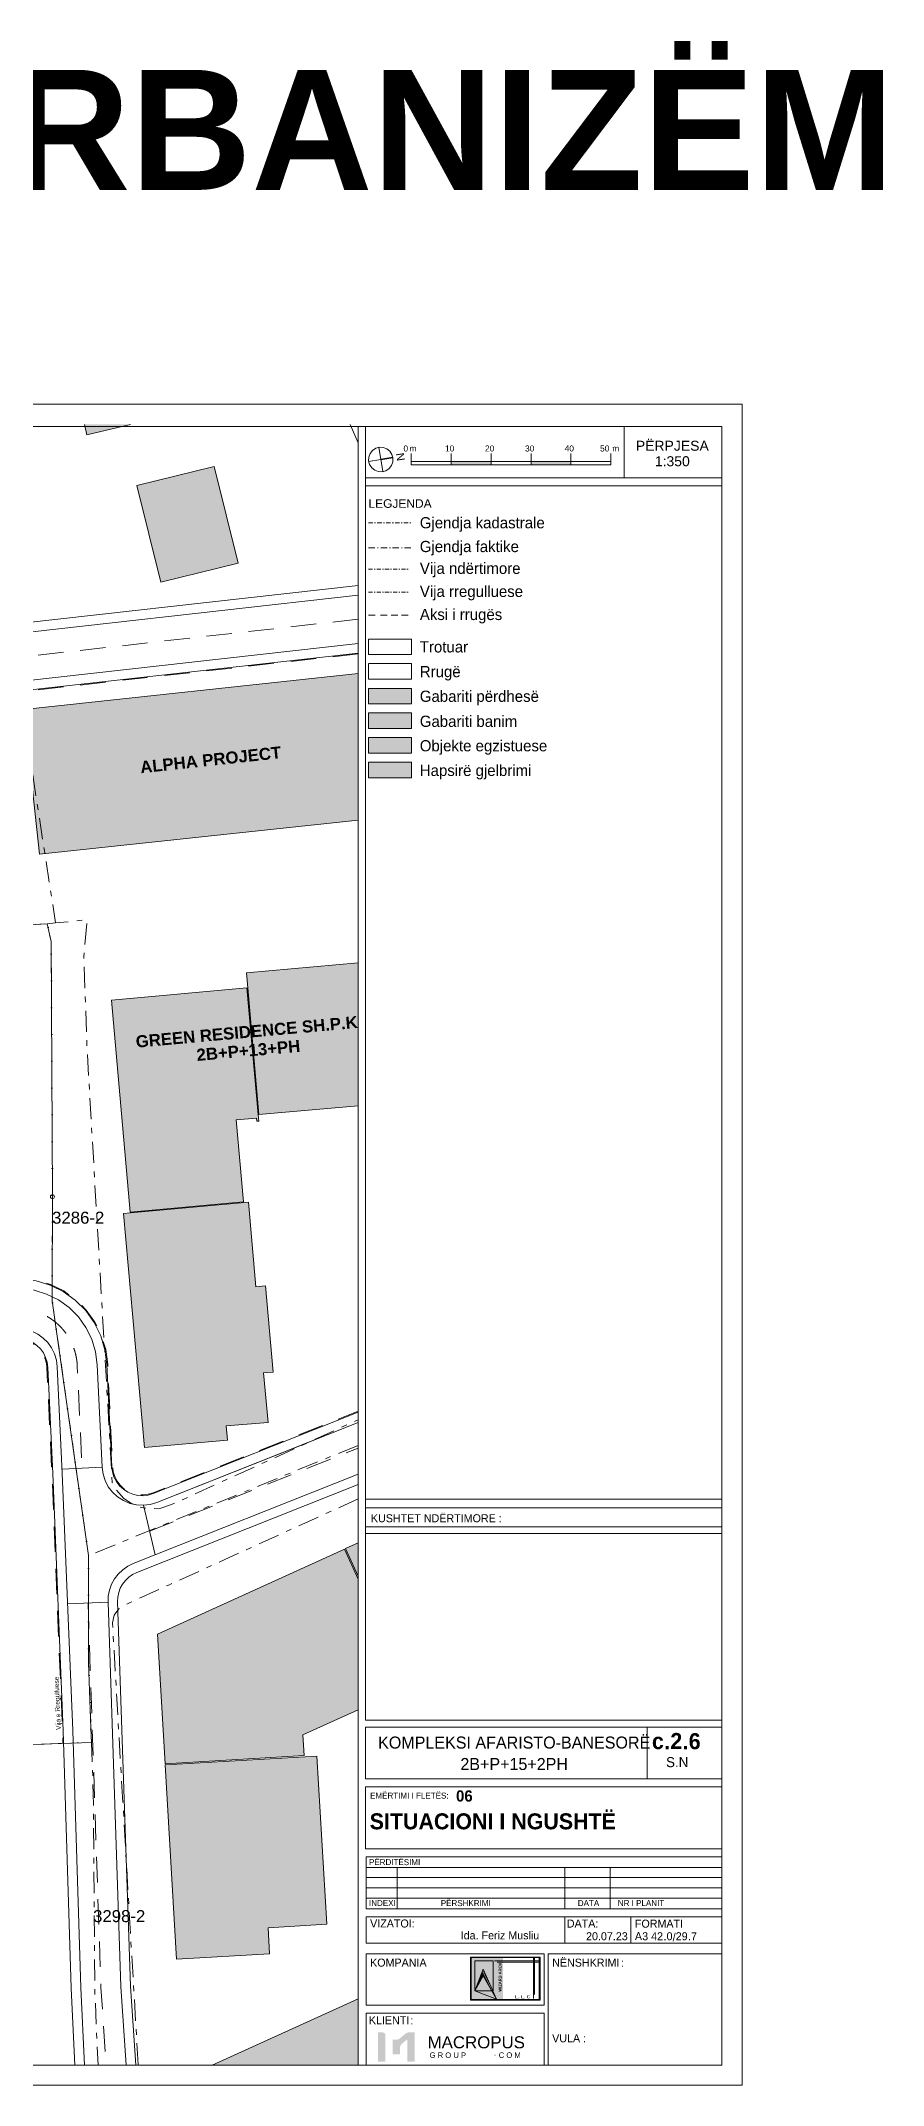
# Model space of a CAD drawing. Header units: millimetres. Extents: x 5128759 to 5835616, y -6847361 to -6545798.
# Drawn here: x 5730397 to 5835616, y -6847361 to -6591925 of the extents above; entities that cross this region are included whole.
import ezdxf

# ---------------------------------------------------------------- set-up
doc = ezdxf.new("R2010")
doc.units = ezdxf.units.MM
doc.header["$MEASUREMENT"] = 0
for name, pattern in [('ACAD_ISO03W100', [30000, 12000, -18000]), ('Dot & Dashed', [3351.388812, 1587.5, -881.944444, 0, -881.944368]), ('Double Dashed', [5468.055367, 2645.833254, -1058.333278, 705.555558, -1058.333278]), ('Long Dashed', [5291.666508, 3174.999952, -2116.666555])]:
    doc.linetypes.add(name, pattern=pattern)
for name, color, linetype, lineweight in [('2D Drafting - General_Pen_No__1', 7, 'Continuous', 0), ('A - Pllaka meskatit', 7, 'Continuous', 0), ('A - Situacioni_Pen_No__102', 254, 'Continuous', 0), ('Drawing & Figure', 7, 'Continuous', 0), ('Drawing & Figure_Pen_No__1', 7, 'Continuous', 0), ('Drawing & Figure_Pen_No__101', 253, 'Continuous', 0), ('Drawing & Figure_Pen_No__102', 254, 'Continuous', 0), ('Drawing & Figure_Pen_No__142', 8, 'Continuous', 0), ('Drawing & Figure_Pen_No__19', 255, 'Continuous', 0)]:
    doc.layers.add(name, color=color, linetype=linetype, lineweight=lineweight)
for name, color, linetype, lineweight, true_color in [('A - Pllaka meskatit_Pen_No__161', 7, 'Continuous', 0, 0x6a6a6a), ('A - Situacioni_Pen_No__103', 7, 'Continuous', 0, 0xffcc99), ('A - Situacioni_Pen_No__8', 7, 'Continuous', 0, 0xa80f02), ('A - Situacioni_Pen_No__82', 7, 'Continuous', 0, 0xaaaaaa), ('Drawing & Figure_Pen_No__104', 7, 'Continuous', 0, 0x96e196), ('Drawing & Figure_Pen_No__105', 7, 'Continuous', 0, 0xcae6ff), ('Drawing & Figure_Pen_No__112', 7, 'Continuous', 0, 0xd5aaaa), ('Drawing & Figure_Pen_No__143', 7, 'Continuous', 0, 0xe1662b), ('Drawing & Figure_Pen_No__161', 7, 'Continuous', 0, 0x6a6a6a), ('Drawing & Figure_Pen_No__164', 7, 'Continuous', 0, 0xf27e39), ('Drawing & Figure_Pen_No__44', 7, 'Continuous', 0, 0x029e21), ('Drawing & Figure_Pen_No__8', 7, 'Continuous', 0, 0xa80f02)]:
    doc.layers.add(name, color=color, linetype=linetype, lineweight=lineweight, true_color=true_color)
doc.styles.add('GENERATED_STYLE_1', font='arial.ttf')
doc.styles.add('GENERATED_STYLE_2', font='GOTHIC.TTF')
doc.styles.add('GENERATED_STYLE_3', font='GOTHICB.TTF')
doc.styles.add('GENERATED_STYLE_4', font='ARIALUNI.TTF')
doc.styles.add('GENERATED_STYLE_5', font='ARIALUNI.TTF')
doc.styles.add('GENERATED_STYLE_6', font='arialbd.ttf')

# ---------------------------------------------------------------- blocks, each defined once
blk = doc.blocks.new('Slab_12', base_point=(5712637, -6639839))
at = {"layer": 'A - Pllaka meskatit_Pen_No__161', "color": 251, "linetype": 'Continuous', "lineweight": 13, "true_color": 0x6a6a6a, "flags": 128}
blk.add_lwpolyline([(5712637, -6639839), (5712645, -6640089), (5713325, -6662019), (5713406, -6662848), (5713625, -6663652), (5713973, -6664408), (5714442, -6665096), (5715019, -6665697), (5715688, -6666194), (5716430, -6666572), (5717224, -6666823), (5718049, -6666938), (5718882, -6666914), (5770027, -6661177), (5770027, -6659970), (5718748, -6665722), (5718115, -6665739), (5717488, -6665652), (5716884, -6665462), (5716321, -6665174), (5715812, -6664797), (5715374, -6664340), (5715017, -6663817), (5714753, -6663242), (5714587, -6662631), (5714525, -6662001), (5713846, -6640089), (5713838, -6639839)], close=True, dxfattribs=at)
blk = doc.blocks.new('Slab_14', base_point=(5551132, -6750789))
at = {"layer": 'A - Pllaka meskatit_Pen_No__161', "color": 251, "linetype": 'Continuous', "lineweight": 13, "true_color": 0x6a6a6a, "flags": 128}
blk.add_lwpolyline([(5551132, -6750789), (5551135, -6751716), (5551296, -6752628), (5551611, -6753499), (5551870, -6753952), (5552071, -6754303), (5552663, -6755017), (5553368, -6755618), (5554165, -6756089), (5555032, -6756416), (5555942, -6756590), (5556868, -6756605), (5570022, -6755684), (5591732, -6754164), (5627000, -6752138), (5634236, -6751722), (5676768, -6749813), (5691755, -6749329), (5719321, -6748437), (5726277, -6747892), (5727916, -6747834), (5729542, -6748044), (5731112, -6748516), (5731800, -6748855), (5732584, -6749240), (5733918, -6750193), (5735077, -6751353), (5736032, -6752686), (5736757, -6754157), (5737231, -6755726), (5737442, -6757353), (5738044, -6770144), (5738159, -6771000), (5738419, -6771823), (5738818, -6772590), (5739342, -6773276), (5739976, -6773862), (5740702, -6774330), (5741497, -6774666), (5741820, -6774740), (5742339, -6774860), (5743201, -6774906), (5744058, -6774804), (5744885, -6774556), (5764187, -6766883), (5770027, -6764562), (5770027, -6763270), (5744442, -6773440), (5743814, -6773629), (5743162, -6773707), (5742507, -6773672), (5741867, -6773524), (5741263, -6773269), (5740711, -6772913), (5740229, -6772468), (5739831, -6771946), (5739528, -6771364), (5739330, -6770738), (5739243, -6770088), (5738640, -6757296), (5738404, -6755475), (5738339, -6755259), (5737873, -6753717), (5737062, -6752069), (5735992, -6750576), (5734693, -6749278), (5733200, -6748210), (5731805, -6747524), (5731551, -6747400), (5729793, -6746870), (5727971, -6746635), (5726136, -6746701), (5719282, -6747238), (5680746, -6748484), (5676716, -6748614), (5634171, -6750524), (5626877, -6750943), (5591654, -6752966), (5569938, -6754487), (5555578, -6755493), (5555231, -6755487), (5554890, -6755422), (5554565, -6755299), (5554267, -6755123), (5554002, -6754898), (5553781, -6754630), (5553608, -6754329), (5553490, -6754003), (5553430, -6753661), (5553429, -6753314), (5553639, -6750815), (5555843, -6726016), (5555943, -6725451), (5556138, -6724912), (5556422, -6724415), (5556788, -6723974), (5557224, -6723602), (5557718, -6723311), (5558254, -6723109), (5558817, -6723001), (5619659, -6716760, 0.2167451), (5616913, -6715835), (5559315, -6721744), (5558150, -6721966), (5557040, -6722385), (5556018, -6722988), (5555115, -6723758), (5554468, -6724538), (5554358, -6724671), (5553768, -6725701), (5553365, -6726817), (5553158, -6727985), (5551148, -6750600)], format="xyb", close=True, dxfattribs=at)
blk = doc.blocks.new('Slab_16', base_point=(5694870, -6759077))
at = {"layer": 'A - Pllaka meskatit_Pen_No__161', "color": 251, "linetype": 'Continuous', "lineweight": 13, "true_color": 0x6a6a6a, "flags": 128}
blk.add_lwpolyline([(5694870, -6759077), (5695273, -6794098), (5695536, -6816943), (5696003, -6844861), (5697203, -6844861), (5696736, -6816926), (5696071, -6759115), (5696123, -6758411), (5696283, -6757777), (5696550, -6757180), (5696915, -6756637), (5697368, -6756165), (5697895, -6755778), (5698481, -6755487), (5699108, -6755301), (5699809, -6755219), (5719578, -6754632), (5726933, -6754056), (5727629, -6754031), (5728246, -6754111), (5728842, -6754290), (5729401, -6754565), (5729907, -6754927), (5730347, -6755367), (5730710, -6755873), (5730984, -6756431), (5731164, -6757027), (5731251, -6757693), (5731874, -6770932), (5733200, -6803077), (5734200, -6835248), (5734656, -6844861), (5735857, -6844861), (5735399, -6835201), (5734399, -6803034), (5733073, -6770879), (5732447, -6757588), (5732342, -6756775), (5732105, -6755990), (5731743, -6755254), (5731265, -6754588), (5730685, -6754008), (5730018, -6753531), (5729283, -6753170), (5728497, -6752933), (5727684, -6752828), (5726865, -6752858), (5719514, -6753434), (5699721, -6754022), (5698866, -6754121), (5698040, -6754366), (5697268, -6754749), (5696574, -6755259), (5695977, -6755881), (5695496, -6756596), (5695145, -6757382), (5694935, -6758218)], close=True, dxfattribs=at)
blk = doc.blocks.new('Slab_17', base_point=(5738788, -6787033))
at = {"layer": 'A - Pllaka meskatit_Pen_No__161', "color": 251, "linetype": 'Continuous', "lineweight": 13, "true_color": 0x6a6a6a, "flags": 128}
blk.add_lwpolyline([(5738788, -6787033), (5740397, -6835054), (5741038, -6844861), (5742240, -6844861), (5741596, -6835012), (5739987, -6786984), (5740009, -6786400), (5740120, -6785825), (5740318, -6785274), (5740597, -6784761), (5740953, -6784296), (5741376, -6783891), (5741855, -6783556), (5742381, -6783299), (5770027, -6772310), (5770027, -6771018), (5741937, -6782184), (5741246, -6782523), (5740615, -6782963), (5740059, -6783496), (5739591, -6784107), (5739223, -6784783), (5738963, -6785508), (5738817, -6786264)], close=True, dxfattribs=at)
blk = doc.blocks.new('Slab_18', base_point=(5626845, -6716022))
at = {"layer": 'A - Pllaka meskatit_Pen_No__161', "color": 251, "linetype": 'Continuous', "lineweight": 13, "true_color": 0x6a6a6a, "flags": 128}
blk.add_lwpolyline([(5626845, -6716022), (5644715, -6714189), (5646202, -6713990), (5647638, -6713553), (5648984, -6712890), (5650206, -6712018), (5651270, -6710960), (5652150, -6709744), (5652822, -6708402), (5653268, -6706969), (5653477, -6705483), (5654703, -6684534), (5654783, -6683949), (5654953, -6683383), (5655208, -6682851), (5655544, -6682364), (5655950, -6681935), (5656418, -6681575), (5656936, -6681291), (5657492, -6681091), (5658072, -6680980), (5770027, -6668422), (5770027, -6667215), (5657939, -6679787), (5657175, -6679934), (5656444, -6680197), (5655762, -6680570), (5655146, -6681044), (5654611, -6681609), (5654170, -6682249), (5653834, -6682950), (5653610, -6683694), (5653505, -6684464), (5652279, -6705412), (5652096, -6706709), (5651706, -6707959), (5651119, -6709130), (5650350, -6710190), (5649419, -6711111), (5648352, -6711870), (5647176, -6712445), (5645922, -6712823), (5644623, -6712992), (5629347, -6714559, 0.2167451)], format="xyb", close=True, dxfattribs=at)

msp = doc.modelspace()

# ---------------------------------------------------------------- hatches: boundary and pattern name
at = {"layer": 'A - Situacioni_Pen_No__102', "linetype": 'Continuous', "lineweight": 0, "true_color": 0xf2f2f2}
for points in [[(5735843, -6639839), (5741594, -6639839), (5736152, -6641135)], [(5742396, -6647494), (5752062, -6645117), (5755031, -6657195), (5745366, -6659572)], [(5770027, -6670976), (5728263, -6675456), (5728571, -6678332), (5730204, -6693553), (5770027, -6689281)], [(5770027, -6670976), (5728263, -6675456), (5728571, -6678332), (5730204, -6693553), (5770027, -6689281)], [(5757645, -6726067), (5770027, -6724992), (5770027, -6707131), (5756066, -6708377), (5756233, -6710251)], [(5757645, -6726067), (5770027, -6724992), (5770027, -6707131), (5756066, -6708377), (5756233, -6710251)], [(5756133, -6710260), (5739201, -6711771), (5741565, -6738270), (5755711, -6737007), (5754794, -6726745), (5757334, -6726518), (5757370, -6726917), (5757619, -6726895), (5757546, -6726076)], [(5756133, -6710260), (5739201, -6711771), (5741565, -6738270), (5755711, -6737007), (5754794, -6726745), (5757334, -6726518), (5757370, -6726917), (5757619, -6726895), (5757546, -6726076)], [(5758456, -6747504), (5757261, -6747611), (5756318, -6737053), (5741574, -6738370), (5740709, -6738448), (5743341, -6767678), (5753700, -6766753), (5753557, -6764963), (5758773, -6764547), (5758222, -6758368), (5759417, -6758261)], [(5758456, -6747504), (5757261, -6747611), (5756318, -6737053), (5741574, -6738370), (5740709, -6738448), (5743341, -6767678), (5753700, -6766753), (5753557, -6764963), (5758773, -6764547), (5758222, -6758368), (5759417, -6758261)], [(5770027, -6784134), (5768322, -6780382), (5744972, -6790999), (5745914, -6807201), (5763285, -6806191), (5763135, -6803612), (5770027, -6800479)], [(5770027, -6784134), (5768322, -6780382), (5744972, -6790999), (5745914, -6807201), (5763285, -6806191), (5763135, -6803612), (5770027, -6800479)], [(5768458, -6780320), (5770027, -6783771), (5770027, -6779607)], [(5764891, -6806248), (5745923, -6807351), (5747336, -6831640), (5758966, -6830963), (5758776, -6827689), (5766113, -6827262)], [(5764891, -6806248), (5745923, -6807351), (5747336, -6831640), (5758966, -6830963), (5758776, -6827689), (5766113, -6827262)], [(5770027, -6836565), (5751780, -6844861), (5770027, -6844861)], [(5770027, -6836565), (5751780, -6844861), (5770027, -6844861)]]:
    msp.add_hatch(color=7, dxfattribs=at).paths.add_polyline_path(points)
at = {"layer": 'Drawing & Figure', "linetype": 'Continuous', "lineweight": 0, "true_color": 0xc92e1f}
for points in [[(5773436, -6841115, 0.4142136), (5773095, -6840774), (5772525, -6840774), (5772525, -6844416), (5773436, -6844416)], [(5777077, -6840774), (5776350, -6840774, 0.0719634), (5776166, -6840812, 0.0829937), (5775972, -6840920), (5775935, -6840950), (5775260, -6841507), (5775244, -6841522), (5775228, -6841535, -0.1706824), (5774801, -6841685), (5774382, -6841685, 0.4142136), (5774346, -6841721), (5774346, -6843470, 0.4142136), (5774382, -6843505), (5775221, -6843505, 0.4142136), (5775256, -6843470), (5775256, -6842719, -0.2107031), (5775480, -6842213), (5775505, -6842192), (5775868, -6841891), (5776103, -6841698, -0.004098), (5776104, -6841697, -0.0647244), (5776107, -6841694, -0.0196867), (5776110, -6841691), (5776111, -6841691, -0.1564304), (5776131, -6841685, -0.4142136), (5776166, -6841721), (5776166, -6844416), (5777077, -6844416)]]:
    msp.add_hatch(color=22, dxfattribs=at).paths.add_polyline_path(points)
at = {"layer": 'Drawing & Figure_Pen_No__1', "linetype": 'Continuous', "lineweight": 0, "true_color": 0xffffff}
for points in [[(5774381, -6644057), (5774377, -6643991), (5774363, -6643940), (5772843, -6644181), (5772870, -6644282)], [(5785460, -6833394), (5784618, -6835563), (5785638, -6833705)], [(5785536, -6833198), (5785460, -6833394), (5786703, -6835563), (5786756, -6835656)], [(5785536, -6833198), (5786756, -6835656), (5786794, -6835721), (5786908, -6835921), (5785545, -6833175), (5785541, -6833187)], [(5785548, -6833168), (5785545, -6833175), (5786908, -6835921), (5787060, -6836186), (5785554, -6833152)]]:
    msp.add_hatch(color=7, dxfattribs=at).paths.add_polyline_path(points)
at = {"layer": 'Drawing & Figure_Pen_No__1', "linetype": 'Continuous', "lineweight": 0, "true_color": 0x000000}
for points in [[(5781643, -6644499), (5781643, -6644898), (5786643, -6644898), (5786643, -6644499)], [(5796589, -6644898), (5796589, -6644499), (5791643, -6644499), (5791643, -6644898)], [(5784146, -6831428), (5784146, -6836679), (5787391, -6836679), (5787391, -6831428)], [(5787391, -6831428), (5787391, -6836679), (5788112, -6836679), (5788112, -6831428)]]:
    msp.add_hatch(color=18, dxfattribs=at).paths.add_polyline_path(points)
at = {"layer": 'Drawing & Figure_Pen_No__1', "linetype": 'Continuous', "lineweight": 0, "true_color": 0xbebebe}
for points in [[(5785554, -6833152), (5787060, -6836186), (5787199, -6836430), (5787212, -6836452), (5785563, -6833129)], [(5785563, -6833129), (5787212, -6836452), (5787299, -6836604), (5787231, -6836449), (5785572, -6833106), (5785566, -6833122)]]:
    msp.add_hatch(color=9, dxfattribs=at).paths.add_polyline_path(points)
at = {"layer": 'Drawing & Figure_Pen_No__1', "linetype": 'Continuous', "lineweight": 0, "true_color": 0x7f7f7f}
for points in [[(5785575, -6833097), (5785572, -6833106), (5787231, -6836449), (5787070, -6836085), (5785581, -6833083)], [(5785590, -6833060), (5785581, -6833083), (5787070, -6836085), (5786910, -6835721)]]:
    msp.add_hatch(color=8, dxfattribs=at).paths.add_polyline_path(points)
at = {"layer": 'Drawing & Figure_Pen_No__1', "linetype": 'Continuous', "lineweight": 0, "true_color": 0x3f3f3f}
for points in [[(5785590, -6833060), (5786910, -6835721), (5786861, -6835609), (5786750, -6835357), (5785599, -6833037), (5785597, -6833042)], [(5785600, -6833035), (5785599, -6833037), (5786750, -6835357), (5786589, -6834992), (5785608, -6833014)]]:
    msp.add_hatch(color=250, dxfattribs=at).paths.add_polyline_path(points)
at = {"layer": 'Drawing & Figure_Pen_No__102', "linetype": 'Continuous', "lineweight": 0, "true_color": 0xf2f2f2}
msp.add_hatch(color=7, dxfattribs=at).paths.add_polyline_path([(5776693, -6680936), (5776693, -6678977), (5771317, -6678977), (5771317, -6680936)])
at = {"layer": 'Drawing & Figure_Pen_No__104', "linetype": 'Continuous', "lineweight": 0, "true_color": 0x253825}
msp.add_hatch(color=99, dxfattribs=at).paths.add_polyline_path([(5776693, -6684017), (5776693, -6682059), (5771317, -6682059), (5771317, -6684017)])
at = {"layer": 'Drawing & Figure_Pen_No__105', "linetype": 'Continuous', "lineweight": 0, "true_color": 0x32393f}
msp.add_hatch(color=250, dxfattribs=at).paths.add_polyline_path([(5776693, -6674773), (5776693, -6672856), (5771317, -6672856), (5771317, -6674773)])
at = {"layer": 'Drawing & Figure_Pen_No__112', "linetype": 'Continuous', "lineweight": 0, "true_color": 0x352a2a}
msp.add_hatch(color=250, dxfattribs=at).paths.add_polyline_path([(5776693, -6677854), (5776693, -6675896), (5771317, -6675896), (5771317, -6677854)])

# ---------------------------------------------------------------- linework, layer by layer
at = {"layer": '2D Drafting - General_Pen_No__1', "color": 7, "linetype": 'Continuous', "lineweight": 13}
for p, q in [((5817988, -6637339), (5520988, -6637339)), ((5817988, -6847361), (5817988, -6637339)), ((5815488, -6640089), (5535187, -6640089)), ((5770027, -6640089), (5535187, -6640089)), ((5817988, -6847361), (5817988, -6698861)), ((5535187, -6844861), (5815488, -6844861)), ((5520988, -6847361), (5817988, -6847361))]:
    msp.add_line(p, q, dxfattribs=at)
at = {"layer": 'A - Situacioni_Pen_No__102', "color": 254, "linetype": 'Continuous', "lineweight": 13}
for p, q in [((5731844, -6736349), (5731844, -6736349)), ((5731844, -6736349), (5731844, -6736349)), ((5733569, -6761700), (5733569, -6761700)), ((5733569, -6761700), (5733569, -6761700)), ((5736344, -6781190), (5736344, -6781191)), ((5736344, -6781190), (5736344, -6781191))]:
    msp.add_line(p, q, dxfattribs=at)
at = {"layer": 'A - Situacioni_Pen_No__102', "color": 254, "linetype": 'Continuous'}
for points in [[(5712637, -6639839), (5713325, -6662019), (5713406, -6662848), (5713625, -6663652), (5713973, -6664408), (5714442, -6665096), (5715019, -6665697), (5715688, -6666194), (5716430, -6666572), (5717224, -6666823), (5718049, -6666938), (5718882, -6666914), (5770027, -6661177)], [(5712645, -6640089), (5713325, -6662019), (5713406, -6662848), (5713625, -6663652), (5713973, -6664408), (5714442, -6665096), (5715019, -6665697), (5715688, -6666194), (5716430, -6666572), (5717224, -6666823), (5718049, -6666938), (5718882, -6666914), (5770027, -6661177)], [(5713838, -6639839), (5714525, -6662001), (5714587, -6662631), (5714753, -6663242), (5715017, -6663817), (5715374, -6664340), (5715812, -6664797), (5716321, -6665174), (5716884, -6665462), (5717488, -6665652), (5718115, -6665739), (5718748, -6665722), (5770027, -6659970)], [(5713846, -6640089), (5714525, -6662001), (5714587, -6662631), (5714753, -6663242), (5715017, -6663817), (5715374, -6664340), (5715812, -6664797), (5716321, -6665174), (5716884, -6665462), (5717488, -6665652), (5718115, -6665739), (5718748, -6665722), (5770027, -6659970)], [(5770027, -6642146), (5769021, -6639839)], [(5770027, -6668422), (5658072, -6680980), (5657492, -6681091), (5656936, -6681291), (5656418, -6681575), (5655950, -6681935), (5655544, -6682364), (5655208, -6682851), (5654953, -6683383), (5654783, -6683949), (5654703, -6684534), (5653477, -6705483), (5653268, -6706969), (5652822, -6708402), (5652150, -6709744), (5651270, -6710960), (5650206, -6712018), (5648984, -6712890), (5647638, -6713553), (5646202, -6713990), (5644715, -6714189), (5626845, -6716022)], [(5770027, -6667215), (5657939, -6679787), (5657175, -6679934), (5656444, -6680197), (5655762, -6680570), (5655146, -6681044), (5654611, -6681609), (5654170, -6682249), (5653834, -6682950), (5653610, -6683694), (5653505, -6684464), (5652279, -6705412), (5652096, -6706709), (5651706, -6707959), (5651119, -6709130), (5650350, -6710190), (5649419, -6711111), (5648352, -6711870), (5647176, -6712445), (5645922, -6712823), (5644623, -6712992), (5629347, -6714559)], [(5729542, -6748044), (5731112, -6748516), (5732584, -6749240), (5733918, -6750193), (5735077, -6751353), (5736032, -6752686), (5736757, -6754157), (5737231, -6755726), (5737442, -6757353), (5738044, -6770144), (5738159, -6771000), (5738419, -6771823), (5738818, -6772590), (5739342, -6773276), (5739976, -6773862), (5740702, -6774330), (5741497, -6774666), (5742339, -6774860), (5743201, -6774906), (5744058, -6774804), (5744885, -6774556), (5770027, -6764562)], [(5729793, -6746870), (5731551, -6747400), (5733200, -6748210), (5734693, -6749278), (5735992, -6750576), (5737062, -6752069), (5737873, -6753717), (5738404, -6755475), (5738640, -6757296), (5739243, -6770088), (5739330, -6770738), (5739528, -6771364), (5739831, -6771946), (5740229, -6772468), (5740711, -6772913), (5741263, -6773269), (5741867, -6773524), (5742507, -6773672), (5743162, -6773707), (5743814, -6773629), (5744442, -6773440), (5770027, -6763270)], [(5730018, -6753531), (5730685, -6754008), (5731265, -6754588), (5731743, -6755254), (5732105, -6755990), (5732342, -6756775), (5732447, -6757588), (5733073, -6770879), (5734399, -6803034), (5735399, -6835201), (5735857, -6844861)], [(5730018, -6753531), (5730685, -6754008), (5731265, -6754588), (5731743, -6755254), (5732105, -6755990), (5732342, -6756775), (5732447, -6757588), (5733073, -6770879), (5734399, -6803034), (5735399, -6835201), (5735857, -6844861)], [(5730347, -6755367), (5730710, -6755873), (5730984, -6756431), (5731164, -6757027), (5731251, -6757693), (5731874, -6770932), (5733200, -6803077), (5734200, -6835248), (5734656, -6844861)], [(5730347, -6755367), (5730710, -6755873), (5730984, -6756431), (5731164, -6757027), (5731251, -6757693), (5731874, -6770932), (5733200, -6803077), (5734200, -6835248), (5734656, -6844861)], [(5741038, -6844861), (5740397, -6835054), (5738788, -6787033), (5738817, -6786264), (5738963, -6785508), (5739223, -6784783), (5739591, -6784107), (5740059, -6783496), (5740615, -6782963), (5741246, -6782523), (5741937, -6782184), (5770027, -6771018)], [(5741038, -6844861), (5740397, -6835054), (5738788, -6787033), (5738817, -6786264), (5738963, -6785508), (5739223, -6784783), (5739591, -6784107), (5740059, -6783496), (5740615, -6782963), (5741246, -6782523), (5741937, -6782184), (5770027, -6771018)], [(5742240, -6844861), (5741596, -6835012), (5739987, -6786984), (5740009, -6786400), (5740120, -6785825), (5740318, -6785274), (5740597, -6784761), (5740953, -6784296), (5741376, -6783891), (5741855, -6783556), (5742381, -6783299), (5770027, -6772310)], [(5742240, -6844861), (5741596, -6835012), (5739987, -6786984), (5740009, -6786400), (5740120, -6785825), (5740318, -6785274), (5740597, -6784761), (5740953, -6784296), (5741376, -6783891), (5741855, -6783556), (5742381, -6783299), (5770027, -6772310)]]:
    msp.add_lwpolyline(points, dxfattribs=at)
at = {"layer": 'A - Situacioni_Pen_No__102', "color": 254, "linetype": 'Continuous', "flags": 128}
for points in [[(5735843, -6639839), (5736152, -6641135), (5741594, -6639839)], [(5770027, -6670976), (5728263, -6675456), (5730204, -6693553), (5770027, -6689281)], [(5770027, -6670976), (5728263, -6675456), (5730204, -6693553), (5770027, -6689281)], [(5770027, -6707131), (5756066, -6708377), (5756233, -6710251), (5757645, -6726067), (5770027, -6724992)], [(5770027, -6707131), (5756066, -6708377), (5756233, -6710251), (5757645, -6726067), (5770027, -6724992)], [(5770027, -6800479), (5763135, -6803612), (5763285, -6806191), (5745914, -6807201), (5744972, -6790999), (5768322, -6780382), (5770027, -6784134)], [(5770027, -6800479), (5763135, -6803612), (5763285, -6806191), (5745914, -6807201), (5744972, -6790999), (5768322, -6780382), (5770027, -6784134)], [(5770027, -6779607), (5768458, -6780320), (5770027, -6783771)], [(5736356, -6794632), (5736355, -6794594)], [(5736356, -6794632), (5736355, -6794594)], [(5770027, -6836565), (5751780, -6844861)], [(5770027, -6836565), (5751780, -6844861)]]:
    msp.add_lwpolyline(points, dxfattribs=at)
for points in [[(5752062, -6645117), (5742396, -6647494), (5745366, -6659572), (5755031, -6657195)], [(5756133, -6710260), (5739201, -6711771), (5741565, -6738270), (5755711, -6737007), (5754794, -6726745), (5757334, -6726518), (5757370, -6726917), (5757619, -6726895), (5757546, -6726076)], [(5756133, -6710260), (5739201, -6711771), (5741565, -6738270), (5755711, -6737007), (5754794, -6726745), (5757334, -6726518), (5757370, -6726917), (5757619, -6726895), (5757546, -6726076)], [(5743341, -6767678), (5753700, -6766753), (5753557, -6764963), (5758773, -6764547), (5758222, -6758368), (5759417, -6758261), (5758456, -6747504), (5757261, -6747611), (5756318, -6737053), (5741574, -6738370), (5740709, -6738448)], [(5743341, -6767678), (5753700, -6766753), (5753557, -6764963), (5758773, -6764547), (5758222, -6758368), (5759417, -6758261), (5758456, -6747504), (5757261, -6747611), (5756318, -6737053), (5741574, -6738370), (5740709, -6738448)], [(5745923, -6807351), (5747336, -6831640), (5758966, -6830963), (5758776, -6827689), (5766113, -6827262), (5764891, -6806248)], [(5745923, -6807351), (5747336, -6831640), (5758966, -6830963), (5758776, -6827689), (5766113, -6827262), (5764891, -6806248)]]:
    msp.add_lwpolyline(points, close=True, dxfattribs=at)
at = {"layer": 'A - Situacioni_Pen_No__102', "color": 254, "linetype": 'Double Dashed', "flags": 128}
for points in [[(5651539, -6709491), (5652666, -6679810), (5654760, -6677431), (5657617, -6676498), (5699249, -6672328), (5712400, -6671020), (5727192, -6669332), (5728104, -6675284), (5730834, -6693098), (5732220, -6702141), (5731186, -6702249), (5730936, -6702263)], [(5651539, -6709491), (5652666, -6679810), (5654760, -6677431), (5657617, -6676498), (5699249, -6672328), (5712400, -6671020), (5727192, -6669332), (5728104, -6675284), (5730834, -6693098), (5732220, -6702141), (5731186, -6702249), (5730936, -6702263)], [(5731186, -6702249), (5732220, -6702141), (5736185, -6701750), (5735749, -6706351), (5736173, -6718026), (5737023, -6732645), (5738793, -6763072), (5739316, -6772068), (5739873, -6773070), (5740730, -6774010), (5741746, -6774711), (5742919, -6775174), (5744160, -6775357), (5745399, -6775256), (5746721, -6774831), (5748168, -6774166), (5770027, -6764228)], [(5731186, -6702249), (5732220, -6702141), (5736185, -6701750), (5735749, -6706351), (5736173, -6718026), (5737023, -6732645), (5738793, -6763072), (5739316, -6772068), (5739873, -6773070), (5740730, -6774010), (5741746, -6774711), (5742919, -6775174), (5744160, -6775357), (5745399, -6775256), (5746721, -6774831), (5748168, -6774166), (5770027, -6764228)], [(5770027, -6767428), (5736344, -6781190)], [(5770027, -6767428), (5736344, -6781190)], [(5770027, -6774115), (5746451, -6784834), (5744460, -6785739), (5742997, -6786404), (5741557, -6787058), (5740995, -6787315), (5740154, -6787839), (5739567, -6788654), (5739335, -6789617), (5742549, -6844861)], [(5770027, -6774115), (5746451, -6784834), (5744460, -6785739), (5742997, -6786404), (5741557, -6787058), (5740995, -6787315), (5740154, -6787839), (5739567, -6788654), (5739335, -6789617), (5742549, -6844861)], [(5736713, -6804314), (5736717, -6804546), (5736945, -6810913), (5737124, -6835324), (5737543, -6844861)], [(5736713, -6804314), (5736717, -6804546), (5736945, -6810913), (5737124, -6835324), (5737543, -6844861)]]:
    msp.add_lwpolyline(points, dxfattribs=at)
at = {"layer": 'A - Situacioni_Pen_No__102', "color": 254, "linetype": 'Continuous', "lineweight": 13}
msp.add_circle((5731844, -6736349), 250, dxfattribs=at)
at = {"layer": 'A - Situacioni_Pen_No__103', "color": 31, "linetype": 'Long Dashed', "true_color": 0xffcc99, "flags": 128}
msp.add_lwpolyline([(5770027, -6668523), (5658087, -6681079), (5657519, -6681188), (5656977, -6681383), (5656473, -6681659), (5656017, -6682010), (5655621, -6682427), (5655295, -6682901), (5655046, -6683419), (5654881, -6683970), (5654802, -6684544), (5653576, -6705492), (5653366, -6706991), (5652915, -6708439), (5652236, -6709796), (5651347, -6711025), (5650270, -6712094), (5649036, -6712976), (5647675, -6713646), (5646223, -6714088), (5644726, -6714289), (5558831, -6723100), (5558281, -6723205), (5557761, -6723401), (5557283, -6723684), (5556860, -6724045), (5556505, -6724472), (5556229, -6724955), (5556040, -6725477), (5555942, -6726029), (5553739, -6750824), (5553529, -6753318), (5553530, -6753652), (5553587, -6753977), (5553700, -6754287), (5553863, -6754573), (5554074, -6754827), (5554325, -6755041), (5554609, -6755209), (5554917, -6755325), (5555241, -6755387), (5555575, -6755393), (5569931, -6754388), (5591647, -6752867), (5634166, -6750424), (5676713, -6748514), (5680743, -6748384), (5719277, -6747138), (5726130, -6746601), (5727976, -6746535), (5729814, -6746772), (5731588, -6747306), (5733251, -6748123), (5734758, -6749201), (5736069, -6750511), (5737148, -6752018), (5737966, -6753680), (5738502, -6755454), (5738740, -6757287), (5739342, -6770079), (5739428, -6770716), (5739621, -6771326), (5739915, -6771892), (5740303, -6772400), (5740773, -6772834), (5741310, -6773180), (5741898, -6773429), (5742521, -6773572), (5743159, -6773607), (5743793, -6773531), (5744409, -6773346), (5770027, -6763163)], dxfattribs=at)
msp.add_lwpolyline([(5696721, -6805900), (5696171, -6759113, -0.4149353), (5699811, -6755319), (5719584, -6754732), (5726943, -6754155, -0.4359484), (5731151, -6757698), (5731774, -6770936), (5733100, -6803081), (5733153, -6804667)], format="xyb", dxfattribs=at)
msp.add_lwpolyline([(5696721, -6805900), (5696171, -6759113, -0.4149353), (5699811, -6755319), (5719584, -6754732), (5726943, -6754155, -0.4359484), (5731151, -6757698), (5731774, -6770936), (5733100, -6803081), (5733153, -6804667)], format="xyb", dxfattribs=at)
at = {"layer": 'A - Situacioni_Pen_No__8', "color": 14, "linetype": 'Dot & Dashed', "true_color": 0xa80f02, "flags": 128}
msp.add_lwpolyline([(5645817, -6710161), (5646440, -6710092), (5651539, -6709491), (5659253, -6708581), (5696287, -6704213), (5705755, -6703680), (5731186, -6702249), (5731687, -6704447), (5731844, -6736349), (5731802, -6748282), (5731799, -6749347), (5732357, -6753197), (5733569, -6761700), (5736344, -6781190), (5736347, -6786348), (5736355, -6794594), (5736653, -6802778), (5736717, -6804546), (5696621, -6805902), (5694011, -6805990), (5693786, -6793883), (5687404, -6793707), (5664958, -6792137), (5663235, -6792134), (5639316, -6792034), (5637459, -6792267), (5630916, -6793088), (5622445, -6793449), (5598576, -6793276), (5590777, -6792362), (5587570, -6792765), (5573406, -6792525), (5547905, -6792041), (5550119, -6759580), (5550161, -6758965), (5550158, -6758946), (5550171, -6758781), (5551940, -6740840), (5553825, -6721737), (5554049, -6719268), (5592603, -6715799), (5604007, -6714773), (5611950, -6713897)], close=True, dxfattribs=at)
at = {"layer": 'A - Situacioni_Pen_No__8', "color": 14, "true_color": 0xa80f02, "flags": 128}
msp.add_lwpolyline([(5705755, -6703680), (5731186, -6702249), (5731687, -6704447), (5731844, -6736349), (5731802, -6748282), (5731799, -6749347), (5732357, -6753197), (5733569, -6761700), (5736344, -6781190), (5736347, -6786348), (5736355, -6794594), (5736653, -6802778), (5736717, -6804546), (5696621, -6805902)], dxfattribs=at)
at = {"layer": 'Drawing & Figure_Pen_No__1', "color": 7, "linetype": 'Continuous', "flags": 128}
for points in [[(5770027, -6844861), (5770027, -6640089)], [(5770027, -6844861), (5770027, -6640089)], [(5770950, -6640089), (5770950, -6801740)], [(5803259, -6640089), (5803259, -6646537)], [(5803259, -6646537), (5803259, -6640089)], [(5815488, -6640089), (5815488, -6844861)], [(5771523, -6643472), (5771354, -6643921)], [(5771823, -6643097), (5771523, -6643472)], [(5772224, -6642833), (5771823, -6643097)], [(5772687, -6642706), (5772224, -6642833)], [(5773097, -6645752), (5772616, -6642712)], [(5773167, -6642729), (5772687, -6642706)], [(5773616, -6642898), (5773167, -6642729)], [(5773991, -6643198), (5773616, -6642898)], [(5774255, -6643599), (5773991, -6643198)], [(5774382, -6644062), (5774255, -6643599)], [(5776643, -6643488), (5776643, -6644898)], [(5781643, -6643488), (5781643, -6644898)], [(5786643, -6643488), (5786643, -6644898)], [(5791643, -6643488), (5791643, -6644898)], [(5796589, -6643488), (5796589, -6644898)], [(5801589, -6643488), (5801589, -6644898)], [(5771354, -6643921), (5771331, -6644401)], [(5771331, -6644401), (5771458, -6644864)], [(5771337, -6644472), (5772857, -6644232)], [(5771458, -6644864), (5771722, -6645265)], [(5771722, -6645265), (5772097, -6645565)], [(5772097, -6645565), (5772547, -6645735)], [(5772547, -6645735), (5773026, -6645757)], [(5772848, -6644180), (5774363, -6643940)], [(5772865, -6644283), (5772848, -6644180)], [(5774379, -6644043), (5772865, -6644283)], [(5773026, -6645757), (5773489, -6645630)], [(5773489, -6645630), (5773890, -6645366)], [(5773890, -6645366), (5774190, -6644991)], [(5774190, -6644991), (5774360, -6644542)], [(5774360, -6644542), (5774382, -6644062)], [(5774363, -6643940), (5774377, -6643991)], [(5774377, -6643991), (5774379, -6644043)], [(5776643, -6644499), (5801589, -6644499)], [(5776643, -6644898), (5801589, -6644898)], [(5781643, -6644499), (5781643, -6644898)], [(5786643, -6644499), (5781643, -6644499)], [(5781643, -6644898), (5786643, -6644898)], [(5786643, -6644898), (5786643, -6644499)], [(5796589, -6644499), (5791643, -6644499)], [(5791643, -6644499), (5791643, -6644898)], [(5791643, -6644898), (5796589, -6644898)], [(5796589, -6644898), (5796589, -6644499)], [(5803259, -6646537), (5770950, -6646537)], [(5803259, -6646537), (5770950, -6646537)], [(5770950, -6647537), (5815488, -6647537)], [(5770950, -6647537), (5815488, -6647537)], [(5815488, -6646537), (5803259, -6646537)], [(5815488, -6646537), (5803259, -6646537)], [(5771317, -6669733), (5776693, -6669733)], [(5771317, -6669733), (5776693, -6669733)], [(5771317, -6669733), (5776693, -6669733)], [(5771317, -6669733), (5776693, -6669733)], [(5771317, -6669774), (5771317, -6671691)], [(5776693, -6671691), (5771317, -6671691)], [(5776693, -6671691), (5771317, -6671691)], [(5776693, -6671691), (5771317, -6671691)], [(5776693, -6671691), (5771317, -6671691)], [(5776693, -6669733), (5776693, -6671691)], [(5776693, -6669733), (5776693, -6671691)], [(5776693, -6669733), (5776693, -6671691)], [(5776693, -6669733), (5776693, -6671691)], [(5770950, -6706572), (5770950, -6700124)], [(5770950, -6714896), (5770950, -6707572)], [(5770950, -6718131), (5770950, -6715763)], [(5815488, -6774160), (5770950, -6774160)], [(5815488, -6774160), (5770950, -6774160)], [(5770950, -6775224), (5815488, -6775224)], [(5770950, -6775224), (5815488, -6775224)], [(5815488, -6777592), (5770950, -6777592)], [(5815488, -6777592), (5770950, -6777592)], [(5815488, -6778433), (5770950, -6778433)], [(5815488, -6778433), (5770950, -6778433)], [(5770950, -6801740), (5815488, -6801740)], [(5770950, -6801740), (5815488, -6801740)], [(5770950, -6801740), (5815488, -6801740)], [(5770950, -6802644), (5815488, -6802644)], [(5770950, -6809092), (5770950, -6802644)], [(5806119, -6802644), (5806119, -6809092)], [(5815488, -6809092), (5770950, -6809092)], [(5770950, -6810092), (5770950, -6817847)], [(5815488, -6810092), (5770950, -6810092)], [(5770950, -6817847), (5815488, -6817847)], [(5771027, -6818847), (5815488, -6818847)], [(5771027, -6825323), (5771027, -6818847)], [(5771027, -6820153), (5815488, -6820153)], [(5771027, -6821431), (5815488, -6821431)], [(5774891, -6820153), (5774891, -6825295)], [(5795866, -6825295), (5795866, -6820153)], [(5801536, -6825323), (5801536, -6820153)], [(5771027, -6822710), (5815488, -6822710)], [(5771027, -6822710), (5815488, -6822710)], [(5771027, -6824016), (5815488, -6824016)], [(5771027, -6825323), (5815488, -6825323)], [(5815488, -6825323), (5771027, -6825323)], [(5815488, -6826323), (5771027, -6826323)], [(5771027, -6826323), (5771027, -6829630)], [(5795866, -6826323), (5795866, -6829630)], [(5804106, -6826323), (5804106, -6829630)], [(5771027, -6829630), (5815488, -6829630)], [(5771027, -6837385), (5771027, -6830937)], [(5771027, -6830937), (5793269, -6830937)], [(5793269, -6837385), (5793269, -6830937)], [(5793769, -6844861), (5793769, -6830937)], [(5793769, -6830937), (5815488, -6830937)], [(5793269, -6837385), (5771027, -6837385)], [(5793269, -6838385), (5771027, -6838385)], [(5771027, -6838385), (5771027, -6844861)], [(5793269, -6844861), (5793269, -6838385)]]:
    msp.add_lwpolyline(points, dxfattribs=at)
at = {"layer": 'Drawing & Figure_Pen_No__1', "color": 7, "linetype": 'Continuous'}
for points in [[(5792641, -6831428), (5784146, -6831428)], [(5784146, -6836679), (5784146, -6831428)], [(5792641, -6831839), (5788112, -6831839)], [(5792641, -6831983), (5788112, -6831983)], [(5791923, -6831428), (5791923, -6836532)], [(5792066, -6831428), (5792066, -6836031)], [(5792641, -6836679), (5792641, -6831428)], [(5784146, -6836679), (5792641, -6836679)]]:
    msp.add_lwpolyline(points, dxfattribs=at)
at = {"layer": 'Drawing & Figure_Pen_No__101', "color": 253, "linetype": 'Continuous', "flags": 128}
for points in [[(5776693, -6674773), (5776693, -6672856), (5771317, -6672856), (5771317, -6674773)], [(5776693, -6680936), (5776693, -6678977), (5771317, -6678977), (5771317, -6680936)], [(5776693, -6684017), (5776693, -6682059), (5771317, -6682059), (5771317, -6684017)]]:
    msp.add_lwpolyline(points, close=True, dxfattribs=at)
at = {"layer": 'Drawing & Figure_Pen_No__142', "color": 8, "linetype": 'Continuous', "flags": 128}
for points in [[(5771317, -6655252), (5772114, -6655252)], [(5772463, -6655252), (5772548, -6655252)], [(5772881, -6655252), (5773678, -6655252)], [(5773969, -6655252), (5774055, -6655252)], [(5774332, -6655252), (5775129, -6655252)], [(5775455, -6655252), (5775540, -6655252)], [(5775834, -6655252), (5776631, -6655252)]]:
    msp.add_lwpolyline(points, dxfattribs=at)
at = {"layer": 'Drawing & Figure_Pen_No__161', "color": 251, "linetype": 'Long Dashed', "true_color": 0x6a6a6a, "flags": 128}
for points in [[(5770027, -6664196), (5713649, -6670520), (5659905, -6676548)], [(5772149, -6663703), (5771317, -6663703)], [(5773650, -6663703), (5772819, -6663703)], [(5774990, -6663703), (5774159, -6663703)], [(5776264, -6663703), (5775433, -6663703)], [(5743968, -6778149), (5757909, -6772607), (5770027, -6767790)], [(5736290, -6787117), (5737899, -6835177), (5738533, -6844861)], [(5736290, -6787117), (5737899, -6835177), (5738533, -6844861)]]:
    msp.add_lwpolyline(points, dxfattribs=at)
at = {"layer": 'Drawing & Figure_Pen_No__161', "color": 251, "linetype": 'Continuous', "true_color": 0x6a6a6a, "flags": 128}
for points in [[(5771317, -6666680), (5776693, -6666680)], [(5771317, -6666680), (5776693, -6666680)], [(5771317, -6666680), (5776693, -6666680)], [(5771317, -6666680), (5776693, -6666680)], [(5771317, -6666680), (5771317, -6668598)], [(5776693, -6666680), (5776693, -6668598)], [(5776693, -6666680), (5776693, -6668598)], [(5776693, -6666680), (5776693, -6668598)], [(5776693, -6666680), (5776693, -6668598)], [(5776693, -6668598), (5771317, -6668598)], [(5776693, -6668598), (5771317, -6668598)], [(5776693, -6668598), (5771317, -6668598)], [(5776693, -6668598), (5771317, -6668598)]]:
    msp.add_lwpolyline(points, dxfattribs=at)
msp.add_lwpolyline([(5776693, -6677854), (5776693, -6675896), (5771317, -6675896), (5771317, -6677854)], close=True, dxfattribs=at)
at = {"layer": 'Drawing & Figure_Pen_No__161', "color": 251, "linetype": 'Long Dashed', "true_color": 0x6a6a6a, "flags": 128}
msp.add_lwpolyline([(5699647, -6751523), (5719379, -6750936), (5726625, -6750369, -0.4329443), (5734945, -6757470), (5735546, -6770262)], format="xyb", dxfattribs=at)
msp.add_lwpolyline([(5699647, -6751523), (5719379, -6750936), (5726625, -6750369, -0.4329443), (5734945, -6757470), (5735546, -6770262)], format="xyb", dxfattribs=at)
at = {"layer": 'Drawing & Figure_Pen_No__161', "color": 251, "linetype": 'ACAD_ISO03W100', "true_color": 0x6a6a6a, "flags": 128}
for points in [[(5738044, -6770144), (5733049, -6770379)], [(5738044, -6770144), (5733049, -6770379)], [(5743201, -6774906), (5744665, -6781100)], [(5738788, -6787033), (5733747, -6787241)], [(5738788, -6787033), (5733747, -6787241)]]:
    msp.add_lwpolyline(points, dxfattribs=at)
at = {"layer": 'Drawing & Figure_Pen_No__161', "color": 251, "linetype": 'Continuous', "true_color": 0x6a6a6a}
for points in [[(5784053, -6831994), (5784053, -6831374)], [(5784053, -6831374), (5784053, -6836196)], [(5784053, -6831374), (5792758, -6831374)], [(5792758, -6831374), (5792758, -6836736), (5784053, -6836736)], [(5784053, -6836196), (5784053, -6831994)], [(5784053, -6836196), (5784053, -6836736)], [(5784053, -6836196), (5784053, -6836736)], [(5784053, -6836736), (5784053, -6836196)]]:
    msp.add_lwpolyline(points, dxfattribs=at)
at = {"layer": 'Drawing & Figure_Pen_No__164', "color": 30, "linetype": 'Continuous', "true_color": 0xf27e39, "flags": 128}
for points in [[(5771836, -6660821), (5771317, -6660821)], [(5772159, -6660821), (5772030, -6660821)], [(5772872, -6660821), (5772354, -6660821)], [(5773185, -6660821), (5773056, -6660821)], [(5773898, -6660821), (5773380, -6660821)], [(5774211, -6660821), (5774082, -6660821)], [(5774924, -6660821), (5774406, -6660821)], [(5775238, -6660821), (5775108, -6660821)], [(5775951, -6660821), (5775433, -6660821)], [(5776264, -6660821), (5776135, -6660821)]]:
    msp.add_lwpolyline(points, dxfattribs=at)
at = {"layer": 'Drawing & Figure_Pen_No__19', "color": 255, "linetype": 'Continuous'}
for points in [[(5784618, -6835563), (5784618, -6831839)], [(5784618, -6831839), (5786919, -6831839)], [(5784618, -6835563), (5785659, -6832881)], [(5785659, -6832881), (5784618, -6835563)], [(5785659, -6832881), (5787299, -6836604)], [(5786919, -6831839), (5786919, -6835563)], [(5788112, -6831839), (5787076, -6831839)], [(5788112, -6831983), (5787391, -6831983)], [(5784618, -6835563), (5785638, -6833705)], [(5787299, -6836604), (5785638, -6833705)], [(5786703, -6835563), (5784618, -6835563)], [(5784618, -6835563), (5787299, -6836604)], [(5786919, -6835563), (5786840, -6835563)]]:
    msp.add_lwpolyline(points, dxfattribs=at)
at = {"layer": 'Drawing & Figure_Pen_No__44', "color": 104, "linetype": 'Continuous', "true_color": 0x029e21, "flags": 128}
for points in [[(5771836, -6657939), (5771317, -6657939)], [(5772159, -6657939), (5772030, -6657939)], [(5772872, -6657939), (5772354, -6657939)], [(5773185, -6657939), (5773056, -6657939)], [(5773898, -6657939), (5773380, -6657939)], [(5774211, -6657939), (5774082, -6657939)], [(5774924, -6657939), (5774406, -6657939)], [(5775238, -6657939), (5775108, -6657939)], [(5775951, -6657939), (5775433, -6657939)], [(5776264, -6657939), (5776135, -6657939)]]:
    msp.add_lwpolyline(points, dxfattribs=at)
at = {"layer": 'Drawing & Figure_Pen_No__8', "color": 14, "linetype": 'Continuous', "true_color": 0xa80f02, "flags": 128}
for points in [[(5771873, -6652161), (5771317, -6652161)], [(5771873, -6652161), (5771317, -6652161)], [(5772220, -6652161), (5772081, -6652161)], [(5772220, -6652161), (5772081, -6652161)], [(5772983, -6652161), (5772429, -6652161)], [(5772983, -6652161), (5772429, -6652161)], [(5773330, -6652161), (5773192, -6652161)], [(5773330, -6652161), (5773192, -6652161)], [(5774094, -6652161), (5773539, -6652161)], [(5774094, -6652161), (5773539, -6652161)], [(5774430, -6652161), (5774292, -6652161)], [(5774430, -6652161), (5774292, -6652161)], [(5775195, -6652161), (5774639, -6652161)], [(5775195, -6652161), (5774639, -6652161)], [(5775531, -6652161), (5775392, -6652161)], [(5775531, -6652161), (5775392, -6652161)], [(5776295, -6652161), (5775740, -6652161)], [(5776295, -6652161), (5775740, -6652161)], [(5776631, -6652161), (5776493, -6652161)], [(5776631, -6652161), (5776493, -6652161)]]:
    msp.add_lwpolyline(points, dxfattribs=at)

# ---------------------------------------------------------------- block references
at = {"layer": 'A - Pllaka meskatit', "color": 251, "linetype": 'Continuous', "lineweight": 13, "true_color": 0x6a6a6a}
for name, p in [('Slab_12', (5712637, -6639839)), ('Slab_18', (5626845, -6716022)), ('Slab_14', (5551132, -6750789)), ('Slab_16', (5694870, -6759077)), ('Slab_17', (5738788, -6787033))]:
    msp.add_blockref(name, p, dxfattribs=at)

# ---------------------------------------------------------------- texts
at = {"layer": 'A - Situacioni_Pen_No__102', "color": 254, "linetype": 'Continuous', "lineweight": 13, "char_height": 1500, "attachment_point": 7, "style": 'GENERATED_STYLE_1'}
for s, insert in [('\\A1;3286-2', (5731796, -6739743)), ('\\A1;3286-2', (5731796, -6739743)), ('\\A1;3298-2', (5736916, -6827014)), ('\\A1;3298-2', (5736916, -6827014))]:
    msp.add_mtext(s, dxfattribs=dict(at, insert=insert))
at = {"layer": 'A - Situacioni_Pen_No__82', "color": 253, "linetype": 'Continuous', "lineweight": 20, "true_color": 0xaaaaaa, "insert": (5751684, -6682518), "char_height": 1500, "attachment_point": 8, "rotation": 6.12288, "style": 'GENERATED_STYLE_6'}
msp.add_mtext('\\A1;ALPHA PROJECT', dxfattribs=at)
msp.add_mtext('\\A1;ALPHA PROJECT', dxfattribs=at)
at = {"layer": 'A - Situacioni_Pen_No__82', "color": 253, "linetype": 'Continuous', "lineweight": 20, "true_color": 0xaaaaaa, "insert": (5756385, -6718839), "char_height": 1500, "attachment_point": 8, "rotation": 5.10276, "line_spacing_factor": 0.93193, "style": 'GENERATED_STYLE_6'}
msp.add_mtext('\\A1;GREEN RESIDENCE SH.P.K\\P2B+P+13+PH', dxfattribs=at)
at = {"layer": 'Drawing & Figure_Pen_No__1', "color": 7, "linetype": 'Continuous', "lineweight": 13, "attachment_point": 7}
for s, insert, char_height, style in [('\\A1;SITUACIONI PËR URBANIZËM', (5535530, -6610758), 15000, 'GENERATED_STYLE_6'), ('\\A1;0', (5775689, -6643243), 750, 'GENERATED_STYLE_1'), ('\\A1;m', (5776450, -6643231), 750, 'GENERATED_STYLE_1'), ('\\A1;10', (5780881, -6643243), 750, 'GENERATED_STYLE_1'), ('\\A1;20', (5785881, -6643243), 750, 'GENERATED_STYLE_1'), ('\\A1;30', (5790880, -6643244), 750, 'GENERATED_STYLE_1'), ('\\A1;40', (5795828, -6643243), 750, 'GENERATED_STYLE_1'), ('\\A1;50', (5800254, -6643243), 750, 'GENERATED_STYLE_1'), ('\\A1;m', (5801778, -6643231), 750, 'GENERATED_STYLE_1'), ('\\A1;LEGJENDA', (5771318, -6650285), 1070.99, 'GENERATED_STYLE_1'), ('\\A1;LEGJENDA', (5771318, -6650285), 1070.99, 'GENERATED_STYLE_1'), ('\\A1;Gjendja kadastrale', (5777735, -6653255), 1400, 'GENERATED_STYLE_2'), ('\\A1;Gjendja faktike', (5777735, -6656227), 1400, 'GENERATED_STYLE_2'), ('\\A1;Vija ndërtimore', (5777744, -6658950), 1398.28, 'GENERATED_STYLE_2'), ('\\A1;Vija rregulluese', (5777744, -6661833), 1398.28, 'GENERATED_STYLE_2'), ('\\A1;Aksi i rrugës', (5777744, -6664715), 1398.28, 'GENERATED_STYLE_2'), ('\\A1;Trotuar', (5777735, -6668364), 1400, 'GENERATED_STYLE_2'), ('\\A1;Rrugë', (5777735, -6671854), 1400, 'GENERATED_STYLE_2'), ('\\A1;Gabariti përdhesë', (5777735, -6674940), 1400, 'GENERATED_STYLE_2'), ('\\A1;Gabariti banim', (5777735, -6677666), 1400, 'GENERATED_STYLE_2'), ('\\A1;Objekte egzistuese', (5777735, -6681123), 1400, 'GENERATED_STYLE_2'), ('\\A1;Hapsirë gjelbrimi', (5777735, -6684204), 1400, 'GENERATED_STYLE_2'), ('\\A1;KUSHTET NDËRTIMORE :', (5771628, -6777044), 1000, 'GENERATED_STYLE_2'), ('\\A1;c', (5806738, -6805401), 2000, 'GENERATED_STYLE_3'), ('\\A1;2', (5809035, -6805363), 2000, 'GENERATED_STYLE_3'), ('\\A1;6', (5811330, -6805414), 2000, 'GENERATED_STYLE_3'), ('\\A1;.', (5808262, -6805401), 2000, 'GENERATED_STYLE_3'), ('\\A1;S.N', (5808502, -6807646), 1250, 'GENERATED_STYLE_2'), ('\\A1;.', (5810559, -6805401), 2000, 'GENERATED_STYLE_3'), ('\\A1;EMËRTIMI I FLETËS:', (5771527, -6811569), 750, 'GENERATED_STYLE_2'), ('\\A1;06', (5782261, -6811947), 1400, 'GENERATED_STYLE_3'), ('\\A1;SITUACIONI I NGUSHTË', (5771476, -6815428), 2000.01, 'GENERATED_STYLE_3'), ('\\A1;PËRDITËSIMI', (5771388, -6819885), 750, 'GENERATED_STYLE_2'), ('\\A1;INDEXI', (5771388, -6824987), 750, 'GENERATED_STYLE_2'), ('\\A1;PËRSHKRIMI', (5780357, -6825006), 750, 'GENERATED_STYLE_2'), ('\\A1;DATA', (5797477, -6824987), 750, 'GENERATED_STYLE_2'), ('\\A1;NR I PLANIT', (5802476, -6824987), 750, 'GENERATED_STYLE_2'), ('\\A1;VIZATOI:', (5771527, -6827679), 1000, 'GENERATED_STYLE_2'), ('\\A1;DATA: ', (5796104, -6827673), 1000, 'GENERATED_STYLE_2'), ('\\A1;FORMATI', (5804606, -6827702), 1000, 'GENERATED_STYLE_2'), ('\\A1;Ida. Feriz Musliu', (5782846, -6829159), 1000, 'GENERATED_STYLE_2'), ('\\A1;20.07.23', (5798506, -6829273), 1000, 'GENERATED_STYLE_2'), ('\\A1;A', (5804606, -6829248), 1000, 'GENERATED_STYLE_2'), ('\\A1;3 42', (5805520, -6829273), 1000, 'GENERATED_STYLE_2'), ('\\A1;.', (5808182, -6829267), 1000, 'GENERATED_STYLE_2'), ('\\A1;0', (5808566, -6829273), 1000, 'GENERATED_STYLE_2'), ('\\A1;/', (5809325, -6829386), 1000, 'GENERATED_STYLE_2'), ('\\A1;29', (5809707, -6829273), 1000, 'GENERATED_STYLE_2'), ('\\A1;.', (5811226, -6829267), 1000, 'GENERATED_STYLE_2'), ('\\A1;7', (5811611, -6829273), 1000, 'GENERATED_STYLE_2'), ('\\A1;KOMPANIA', (5771527, -6832569), 1000, 'GENERATED_STYLE_2'), ('\\A1;NËNSHKRIMI', (5794275, -6832569), 1000, 'GENERATED_STYLE_2'), ('\\A1;:', (5802888, -6832563), 1000, 'GENERATED_STYLE_2'), ('\\A1;L', (5789650, -6836525), 402.2, 'GENERATED_STYLE_3'), ('\\A1;.', (5790057, -6836532), 402.2, 'GENERATED_STYLE_3'), ('\\A1;L', (5790374, -6836525), 402.2, 'GENERATED_STYLE_3'), ('\\A1;.', (5790781, -6836532), 402.2, 'GENERATED_STYLE_3'), ('\\A1;C', (5791098, -6836535), 402.2, 'GENERATED_STYLE_3'), ('\\A1;KLIENTI', (5771368, -6839748), 1000, 'GENERATED_STYLE_2'), ('\\A1;:', (5776568, -6839767), 1000, 'GENERATED_STYLE_2'), ('\\A1;VULA :', (5794270, -6842028), 1000, 'GENERATED_STYLE_2')]:
    msp.add_mtext(s, dxfattribs=dict(at, insert=insert, char_height=char_height, style=style))
at = {"layer": 'Drawing & Figure_Pen_No__1', "color": 7, "linetype": 'Continuous', "lineweight": 13, "insert": (5774750, -6643485), "char_height": 1000, "attachment_point": 7, "rotation": 278.9, "style": 'GENERATED_STYLE_1'}
msp.add_mtext('\\A1;N', dxfattribs=at)
at = {"layer": 'Drawing & Figure_Pen_No__1', "color": 7, "linetype": 'Continuous', "lineweight": 13, "attachment_point": 8}
for s, insert, char_height, line_spacing_factor, style in [('\\A1;PËRPJESA\\P1:350', (5809281, -6645092), 1250, 0.928688, 'GENERATED_STYLE_1'), ('\\A1;KOMPLEKSI AFARISTO-BANESORË \\P2B+P+15+2PH', (5789525, -6808007), 1500, 1.071742, 'GENERATED_STYLE_2')]:
    msp.add_mtext(s, dxfattribs=dict(at, insert=insert, char_height=char_height, line_spacing_factor=line_spacing_factor, style=style))
at = {"layer": 'Drawing & Figure_Pen_No__143', "color": 32, "linetype": 'Continuous', "lineweight": 25, "true_color": 0xe1662b, "insert": (5733062, -6802955), "char_height": 587.78, "attachment_point": 7, "rotation": 92.36141, "style": 'GENERATED_STYLE_1'}
msp.add_mtext('\\A1;Vija e Rregulluese', dxfattribs=at)
at = {"layer": 'Drawing & Figure_Pen_No__19', "color": 255, "linetype": 'Continuous', "lineweight": 0, "insert": (5787950, -6836390), "char_height": 367.04, "attachment_point": 7, "rotation": 90, "style": 'GENERATED_STYLE_3'}
msp.add_mtext('\\A1;     WIZARD ARCH', dxfattribs=at)
at = {"layer": 'Drawing & Figure_Pen_No__8', "color": 14, "linetype": 'Continuous', "lineweight": 35, "true_color": 0xa80f02, "attachment_point": 7}
for s, insert, char_height, style in [('\\A1;MACROPUS', (5778714, -6842786), 1505.99, 'GENERATED_STYLE_5'), ('\\A1;G R O U P', (5778957, -6843969), 682.61, 'GENERATED_STYLE_4'), ('\\A1;.', (5786991, -6843661), 682.6, 'GENERATED_STYLE_4'), ('\\A1;C O M', (5787595, -6843969), 682.6, 'GENERATED_STYLE_4')]:
    msp.add_mtext(s, dxfattribs=dict(at, insert=insert, char_height=char_height, style=style))

doc.saveas('drawing.dxf')
